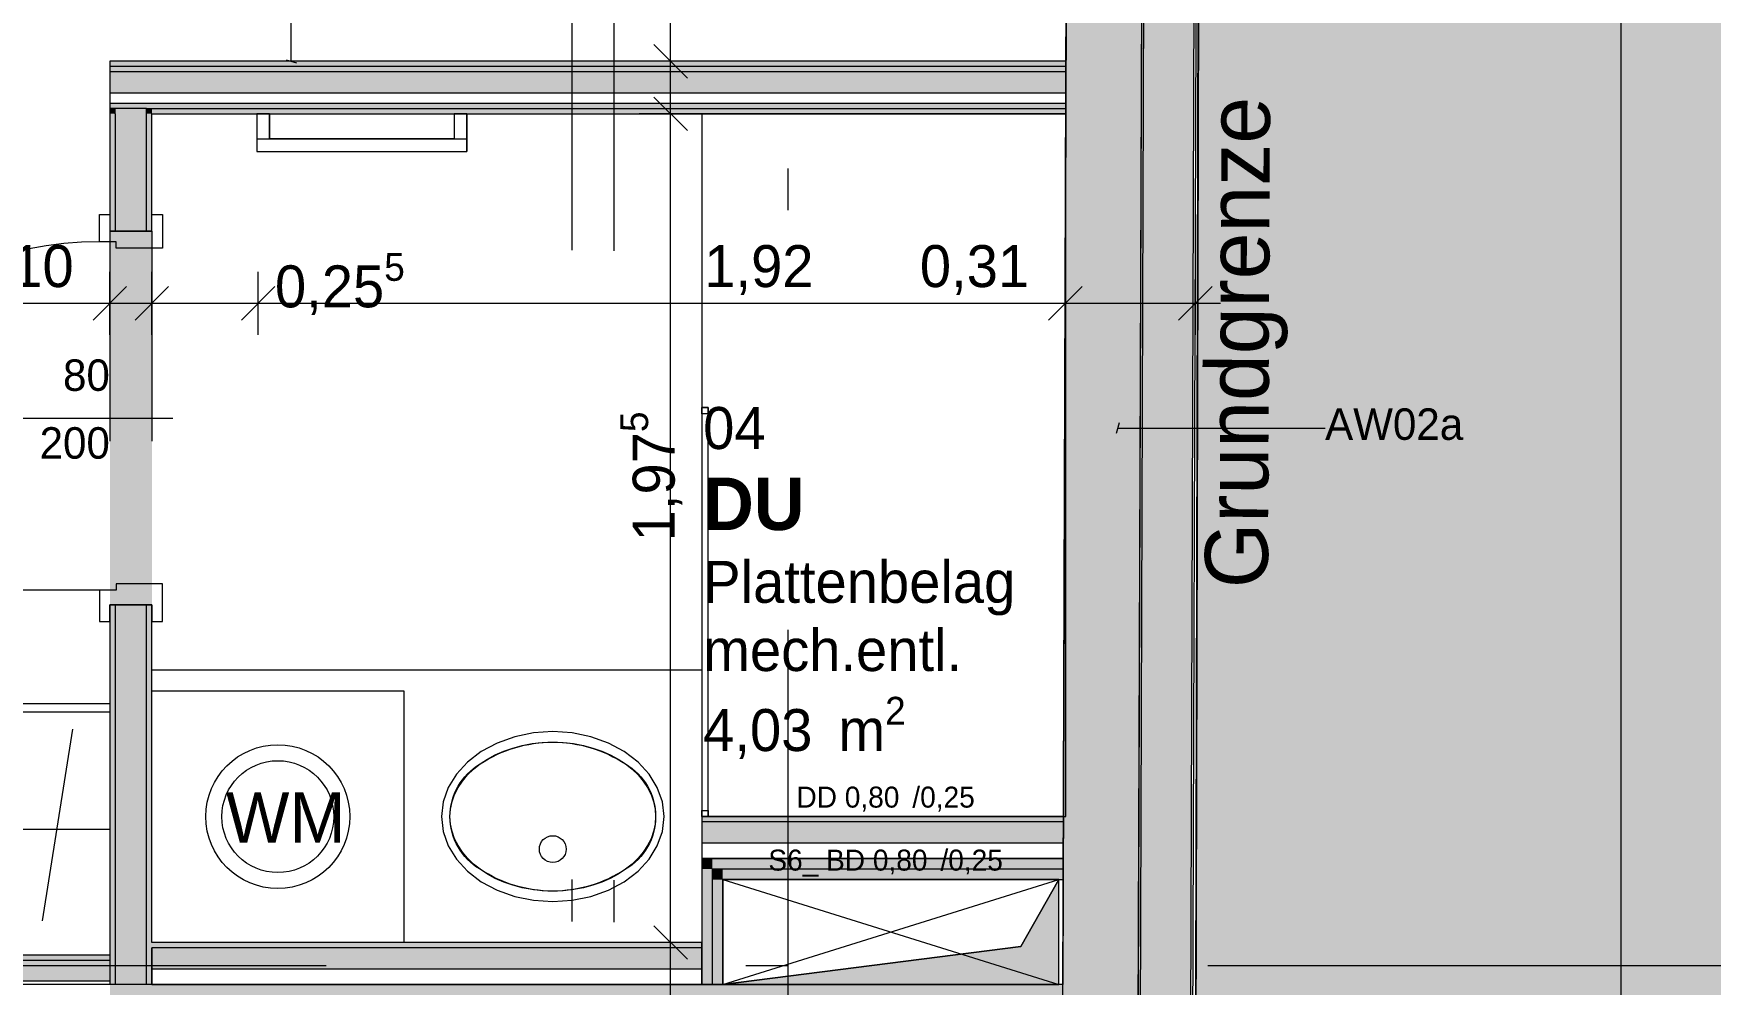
# Model space of a CAD drawing. Header units: metres. Extents: x -3 to 205, y -18 to 45.
# Drawn here: x 16.203 to 20.197, y -6.045 to -3.779 of the extents above; entities that cross this region are included whole.
import ezdxf

# ---------------------------------------------------------------- set-up
doc = ezdxf.new("R2010")
doc.units = ezdxf.units.M
doc.header["$MEASUREMENT"] = 0
for name, pattern in [('Achse', [0.004, 0.002, -0.001, 0, -0.001]), ('Punkt 1_1', [0.075, 0.025, -0.05]), ('Schnittlinie', [0.006, 0.003, -0.0015, 0, -0.0015]), ('Strichlinie eng', [0.002, 0.0015, -0.0005]), ('Untersicht', [0.001, 0.0005, -0.0005])]:
    doc.linetypes.add(name, pattern=pattern)
for name, color, linetype in [('1._1.Stock PP STG1_3_000 Achsraster', 7, 'Continuous'), ('1._1.Stock PP STG1_3_110 Wand Aussen', 7, 'Continuous'), ('1._1.Stock PP STG1_3_120 Wand Innen tragend', 7, 'Continuous'), ('1._1.Stock PP STG1_3_130 Wand Innen', 7, 'Continuous'), ('1._1.Stock PP STG1_3_170 Schachtwände', 7, 'Continuous'), ('1._1.Stock PP STG1_3_210 Decke', 7, 'Continuous'), ('1._1.Stock PP STG1_3_220 Bodenaufbau', 7, 'Continuous'), ('1._1.Stock PP STG1_3_270 Deckendurchbruchsymbol', 7, 'Continuous'), ('1._1.Stock PP STG1_3_510 Möblierung', 7, 'Continuous'), ('1._1.Stock PP STG1_3_540 Sanitäreinrichtung', 7, 'Continuous'), ('1._1.Stock PP STG1_3_725 Nachbarbebauung', 7, 'Continuous'), ('1._1.Stock PP STG1_3_810 Raum', 7, 'Continuous'), ('1._1.Stock PP STG1_3_815 Raumbegrenzung', 7, 'Continuous'), ('1._1.Stock PP STG1_3_844 Umriss 2D', 7, 'Continuous'), ('1._1.Stock PP STG1_3_851 Marker Schnitt', 7, 'Continuous'), ('1._1.Stock PP STG1_3_915 Allgemein Beschriftung.x', 7, 'Continuous'), ('1._1.Stock PP STG1_3_950 Polierplan Bemaßung', 7, 'Continuous'), ('1._1.Stock PP STG1_3_Neubau_840 Baulinien', 7, 'Continuous')]:
    doc.layers.add(name, color=color, linetype=linetype)
doc.styles.add('ERSTELLTER_STIL_2', font='')
doc.styles.add('ERSTELLTER_STIL_6', font='')
doc.styles.add('ERSTELLTER_STIL_8', font='')
doc.styles.get('ERSTELLTER_STIL_2').set_extended_font_data('Eurostile')
doc.styles.get('ERSTELLTER_STIL_6').set_extended_font_data('Eurostile', bold=True)
doc.styles.get('ERSTELLTER_STIL_8').set_extended_font_data('Muli')
doc.linetypes.add('Grenze Bundesland', pattern='A,0,[2,415_260415_PP_VA_1_4 1 St1.Shx,S=1.5873e-05,R=0,X=0,Y=0],-0.003,0', length=0.003)
doc.linetypes.add('Grenze Grundstück', pattern='A,0,[1,415_260415_PP_VA_1_4 1 St1.Shx,S=0.00031746,R=0,X=0,Y=0],-0.04,0', length=0.04)

msp = doc.modelspace()

# ---------------------------------------------------------------- hatches: boundary and pattern name
at = {"layer": '1._1.Stock PP STG1_3_110 Wand Aussen', "linetype": 'Continuous', "lineweight": 13, "true_color": 0x3f7f02}
msp.add_hatch(color=76, dxfattribs=at).paths.add_polyline_path([(18.8061, -14.69), (18.8457, -2.7996), (18.6657, -2.799), (18.6261, -14.69)])
at = {"layer": '1._1.Stock PP STG1_3_110 Wand Aussen', "linetype": 'Continuous', "lineweight": 0, "true_color": 0x373737}
msp.add_hatch(color=250, dxfattribs=at).paths.add_polyline_path([(18.8105, -14.87), (18.8507, -2.7996), (18.8457, -2.7996), (18.8055, -14.87)])
at = {"layer": '1._1.Stock PP STG1_3_110 Wand Aussen', "linetype": 'Continuous', "lineweight": 13, "true_color": 0xff6400}
msp.add_hatch(color=30, dxfattribs=at).paths.add_polyline_path([(18.9298, -15.0639), (18.9707, -2.8), (18.8507, -2.7996), (18.8103, -14.9168)])
at = {"layer": '1._1.Stock PP STG1_3_120 Wand Innen tragend', "linetype": 'Continuous', "lineweight": 13, "true_color": 0xfb02fe}
msp.add_hatch(color=6, dxfattribs=at).paths.add_polyline_path([(13.3225, -5.9875), (16.385, -5.9875), (16.385, -5.975), (13.3225, -5.975)])
at = {"layer": '1._1.Stock PP STG1_3_120 Wand Innen tragend', "linetype": 'Continuous', "lineweight": 13, "true_color": 0xffaa00}
msp.add_hatch(color=40, dxfattribs=at).paths.add_polyline_path([(16.385, -5.9875), (13.3225, -5.9875), (13.3225, -6.0375), (16.385, -6.0375)])
at = {"layer": '1._1.Stock PP STG1_3_120 Wand Innen tragend', "linetype": 'Continuous', "lineweight": 13, "true_color": 0x3f7f02}
msp.add_hatch(color=76, dxfattribs=at).paths.add_polyline_path([(16.385, -6.225), (18.6543, -6.225), (18.6549, -6.045), (16.385, -6.045)])
at = {"layer": '1._1.Stock PP STG1_3_130 Wand Innen', "linetype": 'Continuous', "lineweight": 13, "true_color": 0xfb02fe}
for points in [[(18.6622, -3.845), (16.385, -3.845), (16.385, -3.8575), (18.6622, -3.8575)], [(18.6622, -3.8575), (16.385, -3.8575), (16.385, -3.87), (18.6621, -3.87)], [(16.385, -3.9575), (18.6618, -3.9575), (18.6619, -3.945), (16.385, -3.945)], [(16.385, -3.97), (16.3975, -3.97), (16.3975, -3.9575), (16.385, -3.9575)], [(16.385, -3.97), (16.385, -4.25), (16.3975, -4.25), (16.3975, -3.97)], [(16.4725, -3.97), (16.485, -3.97), (16.485, -3.9575), (16.4725, -3.9575)], [(16.4725, -3.97), (16.4725, -4.25), (16.485, -4.25), (16.485, -3.97)], [(16.485, -3.97), (18.6618, -3.97), (18.6618, -3.9575), (16.485, -3.9575)], [(16.385, -6.045), (16.3975, -6.045), (16.3975, -5.14), (16.385, -5.14)], [(16.4725, -5.14), (16.4725, -6.045), (16.485, -6.045), (16.485, -5.14)], [(18.6562, -5.645), (17.795, -5.645), (17.795, -5.6575), (18.6562, -5.6575)], [(17.795, -5.945), (16.485, -5.945), (16.485, -5.9575), (17.795, -5.9575)]]:
    msp.add_hatch(color=6, dxfattribs=at).paths.add_polyline_path(points)
at = {"layer": '1._1.Stock PP STG1_3_130 Wand Innen', "linetype": 'Continuous', "lineweight": 13, "true_color": 0xffaa00}
for points in [[(18.6621, -3.87), (16.385, -3.87), (16.385, -3.92), (18.662, -3.92)], [(16.3975, -3.97), (16.4725, -3.97), (16.4725, -3.9575), (16.3975, -3.9575)], [(16.3975, -3.97), (16.3975, -4.25), (16.4725, -4.25), (16.4725, -3.97)], [(16.4725, -5.14), (16.3975, -5.14), (16.3975, -6.045), (16.4725, -6.045)], [(18.6562, -5.6575), (17.795, -5.6575), (17.795, -5.7075), (18.656, -5.7075)], [(17.795, -5.9575), (16.485, -5.9575), (16.485, -6.0075), (17.795, -6.0075)]]:
    msp.add_hatch(color=40, dxfattribs=at).paths.add_polyline_path(points)
at = {"layer": '1._1.Stock PP STG1_3_130 Wand Innen', "linetype": 'Continuous', "lineweight": 0, "true_color": 0xffffff}
msp.add_hatch(color=7, dxfattribs=at).paths.add_polyline_path([(16.485, -5.14), (16.485, -4.25), (16.385, -4.25), (16.385, -5.14)])
at = {"layer": '1._1.Stock PP STG1_3_170 Schachtwände', "linetype": 'Continuous', "lineweight": 13, "true_color": 0xfb02fe}
for points in [[(17.795, -5.77), (17.82, -5.77), (17.795, -5.745)], [(17.82, -5.745), (17.795, -5.745), (17.82, -5.77)], [(17.82, -5.77), (18.6558, -5.77), (18.6559, -5.745), (17.82, -5.745)], [(17.795, -6.045), (17.82, -6.045), (17.82, -5.77), (17.795, -5.77)], [(17.845, -5.795), (17.82, -5.77), (17.82, -5.795)], [(17.845, -5.77), (17.82, -5.77), (17.845, -5.795)], [(17.845, -5.795), (18.6557, -5.795), (18.6558, -5.77), (17.845, -5.77)], [(17.82, -5.795), (17.82, -6.045), (17.845, -6.045), (17.845, -5.795)]]:
    msp.add_hatch(color=6, dxfattribs=at).paths.add_polyline_path(points)
at = {"layer": '1._1.Stock PP STG1_3_270 Deckendurchbruchsymbol', "linetype": 'Continuous', "lineweight": 0}
msp.add_hatch(color=8, dxfattribs=at).paths.add_polyline_path([(17.845, -6.045), (18.645, -6.045), (18.645, -5.795), (18.5546, -5.9546)])
at = {"layer": '1._1.Stock PP STG1_3_725 Nachbarbebauung', "linetype": 'Continuous', "lineweight": 0, "true_color": 0x1f1f1f}
msp.add_hatch(color=250, dxfattribs=at).paths.add_polyline_path([(18.9876, -0.0005), (18.958, -11.4452), (23.9775, -11.4875), (23.9775, -0.0046)])

# ---------------------------------------------------------------- linework, layer by layer
at = {"layer": '1._1.Stock PP STG1_3_000 Achsraster', "color": 5, "linetype": 'Achse', "lineweight": 0, "ltscale": 1000}
for p, q in [((18, 3), (18, -18)), ((-1.5, -6), (21, -6))]:
    msp.add_line(p, q, dxfattribs=at)
at = {"layer": '1._1.Stock PP STG1_3_110 Wand Aussen', "color": 7, "linetype": 'Continuous', "lineweight": 18, "ltscale": 1000}
msp.add_line((18.8061, -14.69), (18.8457, -2.7996), dxfattribs=at)
at = {"layer": '1._1.Stock PP STG1_3_110 Wand Aussen', "color": 7, "linetype": 'Continuous', "lineweight": 13, "ltscale": 1000}
for p, q in [((18.8105, -14.87), (18.8507, -2.7996)), ((18.9298, -15.0639), (18.9707, -2.8))]:
    msp.add_line(p, q, dxfattribs=at)
at = {"layer": '1._1.Stock PP STG1_3_110 Wand Aussen', "color": 7, "linetype": 'Continuous', "lineweight": 18, "ltscale": 1000, "flags": 128}
msp.add_lwpolyline([(18.6657, -2.799), (18.6549, -6.045)], dxfattribs=at)
at = {"layer": '1._1.Stock PP STG1_3_110 Wand Aussen', "color": 7, "linetype": 'Continuous', "lineweight": 13, "ltscale": 1000, "flags": 128}
msp.add_lwpolyline([(18.9348, -15.07), (18.9757, -2.8)], dxfattribs=at)
at = {"layer": '1._1.Stock PP STG1_3_120 Wand Innen tragend', "color": 7, "linetype": 'Continuous', "lineweight": 13, "ltscale": 1000}
for p, q in [((16.385, -5.9875), (13.3225, -5.9875)), ((16.385, -6.0375), (13.3225, -6.0375))]:
    msp.add_line(p, q, dxfattribs=at)
at = {"layer": '1._1.Stock PP STG1_3_120 Wand Innen tragend', "color": 7, "linetype": 'Continuous', "lineweight": 18, "ltscale": 1000}
msp.add_line((16.385, -6.045), (13.3225, -6.045), dxfattribs=at)
at = {"layer": '1._1.Stock PP STG1_3_120 Wand Innen tragend', "color": 7, "linetype": 'Continuous', "lineweight": 13, "ltscale": 1000, "flags": 128}
for points in [[(16.385, -5.975), (14.11, -5.975)], [(16.385, -5.975), (16.385, -5.9875)], [(16.385, -5.9875), (16.385, -6.0375)], [(16.385, -6.0375), (16.385, -6.045)]]:
    msp.add_lwpolyline(points, dxfattribs=at)
at = {"layer": '1._1.Stock PP STG1_3_120 Wand Innen tragend', "color": 7, "linetype": 'Continuous', "lineweight": 18, "ltscale": 1000, "flags": 128}
msp.add_lwpolyline([(18.6549, -6.045), (16.385, -6.045)], dxfattribs=at)
at = {"layer": '1._1.Stock PP STG1_3_130 Wand Innen', "color": 7, "linetype": 'Continuous', "lineweight": 18, "ltscale": 1000}
for p, q in [((18.6622, -3.8575), (16.385, -3.8575)), ((18.6621, -3.87), (16.385, -3.87)), ((16.385, -3.92), (18.662, -3.92)), ((16.385, -3.945), (18.6619, -3.945)), ((16.3975, -3.9575), (16.385, -3.9575)), ((16.3975, -3.9575), (16.385, -3.9575)), ((16.4725, -3.9575), (16.3975, -3.9575)), ((16.3975, -3.97), (16.3975, -3.9575)), ((16.4725, -3.9575), (16.3975, -3.9575)), ((16.3975, -3.97), (16.3975, -4.25)), ((16.4725, -3.97), (16.4725, -3.9575)), ((16.4725, -3.9575), (18.6618, -3.9575)), ((16.4725, -4.25), (16.4725, -3.97)), ((16.3975, -4.25), (16.385, -4.25)), ((16.3975, -4.25), (16.385, -4.25)), ((16.3975, -4.25), (16.385, -4.25)), ((16.4725, -4.25), (16.3975, -4.25)), ((16.4725, -4.25), (16.3975, -4.25)), ((16.4725, -4.25), (16.3975, -4.25)), ((16.485, -4.25), (16.4725, -4.25)), ((16.485, -4.25), (16.4725, -4.25)), ((16.485, -4.25), (16.4725, -4.25)), ((16.3975, -5.14), (16.385, -5.14)), ((16.3975, -5.14), (16.385, -5.14)), ((16.3975, -5.14), (16.385, -5.14)), ((16.3975, -5.14), (16.3975, -6.045)), ((16.4725, -5.14), (16.3975, -5.14)), ((16.4725, -5.14), (16.3975, -5.14)), ((16.4725, -5.14), (16.3975, -5.14)), ((16.4725, -6.045), (16.4725, -5.14)), ((16.485, -5.14), (16.4725, -5.14)), ((16.485, -5.14), (16.4725, -5.14)), ((16.485, -5.14), (16.4725, -5.14)), ((18.6562, -5.6575), (17.795, -5.6575)), ((17.795, -5.7075), (18.656, -5.7075)), ((17.795, -5.9575), (16.485, -5.9575)), ((16.485, -6.0075), (17.795, -6.0075))]:
    msp.add_line(p, q, dxfattribs=at)
at = {"layer": '1._1.Stock PP STG1_3_130 Wand Innen', "color": 7, "linetype": 'Continuous', "lineweight": 13, "ltscale": 1000}
for p, q in [((16.36, -4.275), (16.36, -4.21)), ((16.36, -4.21), (16.385, -4.21)), ((16.385, -4.21), (16.385, -4.25)), ((16.485, -4.25), (16.485, -4.21)), ((16.485, -4.21), (16.51, -4.21)), ((16.51, -4.21), (16.51, -4.29)), ((16.385, -4.25), (16.485, -4.25)), ((16.4, -4.275), (16.36, -4.275)), ((16.4, -4.29), (16.4, -4.275)), ((16.51, -4.29), (16.4, -4.29)), ((16.135, -4.695), (16.535, -4.695)), ((16.36, -5.105), (15.53, -5.105)), ((16.4, -5.105), (16.36, -5.105)), ((16.36, -5.105), (16.36, -5.18)), ((16.51, -5.09), (16.4, -5.09)), ((16.4, -5.09), (16.4, -5.105)), ((16.51, -5.18), (16.51, -5.09)), ((16.385, -5.18), (16.385, -5.14)), ((16.385, -5.14), (16.485, -5.14)), ((16.485, -5.14), (16.485, -5.18)), ((16.36, -5.18), (16.385, -5.18)), ((16.485, -5.18), (16.51, -5.18))]:
    msp.add_line(p, q, dxfattribs=at)
at = {"layer": '1._1.Stock PP STG1_3_130 Wand Innen', "color": 8, "linetype": 'Untersicht', "lineweight": 13, "ltscale": 1000}
for p, q in [((16.385, -4.25), (16.385, -5.14)), ((16.485, -4.25), (16.485, -5.14))]:
    msp.add_line(p, q, dxfattribs=at)
at = {"layer": '1._1.Stock PP STG1_3_130 Wand Innen', "color": 7, "linetype": 'Continuous', "lineweight": 18, "ltscale": 1000, "flags": 128}
for points in [[(18.6622, -3.845), (16.385, -3.845)], [(16.385, -3.845), (16.385, -3.97)], [(18.6618, -3.97), (18.6622, -3.845)], [(16.385, -3.97), (16.385, -4.25)], [(16.485, -4.25), (16.485, -3.97)], [(16.485, -3.97), (18.6618, -3.97)], [(16.385, -5.14), (16.385, -6.045)], [(16.485, -5.945), (16.485, -5.14)], [(18.6562, -5.645), (17.795, -5.645)], [(17.795, -5.645), (17.795, -5.745)], [(18.6559, -5.745), (18.6562, -5.645)], [(17.795, -5.745), (18.6559, -5.745)], [(17.795, -5.945), (16.485, -5.945)], [(17.795, -6.045), (17.795, -5.945)], [(16.485, -6.045), (16.485, -5.9575)], [(16.485, -5.9575), (16.485, -6.045)], [(16.3975, -6.045), (16.385, -6.045)], [(16.4725, -6.045), (16.3975, -6.045)], [(16.485, -6.045), (16.4725, -6.045)], [(16.485, -6.045), (17.795, -6.045)]]:
    msp.add_lwpolyline(points, dxfattribs=at)
at = {"layer": '1._1.Stock PP STG1_3_130 Wand Innen', "color": 7, "linetype": 'Continuous', "lineweight": 13, "ltscale": 1000}
msp.add_arc((16.36, -5.105), 0.83, 90, 180, dxfattribs=at)
at = {"layer": '1._1.Stock PP STG1_3_170 Schachtwände', "color": 7, "linetype": 'Continuous', "lineweight": 18, "ltscale": 1000}
for p, q in [((17.845, -5.77), (17.82, -5.77)), ((17.82, -5.77), (17.82, -5.795)), ((18.6558, -5.77), (17.845, -5.77)), ((17.82, -5.795), (17.82, -6.045))]:
    msp.add_line(p, q, dxfattribs=at)
at = {"layer": '1._1.Stock PP STG1_3_170 Schachtwände', "color": 7, "linetype": 'Continuous', "lineweight": 18, "ltscale": 1000, "flags": 128}
for points in [[(17.795, -5.745), (17.795, -5.77)], [(18.6559, -5.745), (17.795, -5.745)], [(18.6559, -5.745), (18.6558, -5.77)], [(17.795, -5.77), (17.795, -6.045)], [(18.6558, -5.77), (18.6557, -5.795)], [(17.845, -5.795), (18.6557, -5.795)], [(17.845, -6.045), (17.845, -5.795)], [(17.795, -6.045), (17.82, -6.045)], [(17.82, -6.045), (17.845, -6.045)]]:
    msp.add_lwpolyline(points, dxfattribs=at)
at = {"layer": '1._1.Stock PP STG1_3_210 Decke', "color": 7, "linetype": 'Continuous', "lineweight": 13, "ltscale": 1000, "true_color": 0xf4f4f4, "flags": 128}
msp.add_lwpolyline([(0.1305, -0.13), (0.1845, -14.87), (5.505, -14.87), (5.505, -15.84), (13.475, -15.84), (13.475, -14.87), (18.8055, -14.87), (18.8546, -0.13), (15.89, -0.13)], dxfattribs=at)
msp.add_lwpolyline([(0.1305, -0.13), (0.1845, -14.87), (5.505, -14.87), (5.505, -15.84), (13.475, -15.84), (13.475, -14.87), (18.8055, -14.87), (18.8546, -0.13), (15.89, -0.13)], dxfattribs=at)
msp.add_lwpolyline([(0.1305, -0.13), (0.1845, -14.87), (5.505, -14.87), (5.505, -15.84), (13.475, -15.84), (13.475, -14.87), (18.8055, -14.87), (18.8546, -0.13), (15.89, -0.13)], dxfattribs=at)
at = {"layer": '1._1.Stock PP STG1_3_220 Bodenaufbau', "color": 7, "linetype": 'Continuous', "lineweight": 13, "ltscale": 1000, "true_color": 0xf4f4f4, "flags": 128}
msp.add_lwpolyline([(3.445, -0.31), (0.3111, -0.31), (0.3639, -14.69), (5.685, -14.69), (5.685, -15.66), (13.295, -15.66), (13.295, -14.69), (18.6261, -14.69), (18.674, -0.31), (15.505, -0.31), (15.505, -0.71), (12.78, -0.71), (12.78, -0.13), (6.2, -0.13), (6.2, -0.71), (3.445, -0.71)], close=True, dxfattribs=at)
at = {"layer": '1._1.Stock PP STG1_3_270 Deckendurchbruchsymbol', "color": 7, "linetype": 'Strichlinie eng', "lineweight": 13, "ltscale": 1000}
for p, q in [((17.845, -6.045), (18.645, -5.795)), ((17.845, -5.795), (18.645, -6.045))]:
    msp.add_line(p, q, dxfattribs=at)
at = {"layer": '1._1.Stock PP STG1_3_270 Deckendurchbruchsymbol', "color": 7, "linetype": 'Continuous', "lineweight": 13, "ltscale": 1000, "flags": 128}
for points in [[(18.5546, -5.9546), (18.645, -5.795), (17.845, -5.795), (17.845, -6.045)], [(17.845, -6.045), (18.645, -6.045), (18.645, -5.795), (18.5546, -5.9546)]]:
    msp.add_lwpolyline(points, close=True, dxfattribs=at)
at = {"layer": '1._1.Stock PP STG1_3_270 Deckendurchbruchsymbol', "color": 7, "linetype": 'Strichlinie eng', "lineweight": 13, "ltscale": 1000, "flags": 128}
msp.add_lwpolyline([(18.645, -6.045), (18.645, -5.795), (17.845, -5.795), (17.845, -6.045)], close=True, dxfattribs=at)
at = {"layer": '1._1.Stock PP STG1_3_510 Möblierung', "color": 8, "linetype": 'Continuous', "lineweight": 13, "ltscale": 1000, "true_color": 0x7e7f7f}
for p, q in [((14.11, -5.395), (16.385, -5.395)), ((16.2959, -5.4369), (16.2241, -5.8931)), ((14.11, -5.675), (16.385, -5.675))]:
    msp.add_line(p, q, dxfattribs=at)
at = {"layer": '1._1.Stock PP STG1_3_510 Möblierung', "color": 8, "linetype": 'Continuous', "lineweight": 13, "ltscale": 1000, "true_color": 0x7e7f7f, "flags": 128}
msp.add_lwpolyline([(14.11, -5.375), (16.385, -5.375), (16.385, -5.975), (14.11, -5.975)], close=True, dxfattribs=at)
at = {"layer": '1._1.Stock PP STG1_3_540 Sanitäreinrichtung', "color": 7, "linetype": 'Continuous', "lineweight": 0, "ltscale": 1000}
for p, q in [((16.735, -3.97), (16.735, -4.06)), ((16.735, -3.97), (16.765, -3.97)), ((16.765, -3.97), (16.765, -4.03)), ((17.205, -3.97), (17.205, -4.03)), ((17.205, -3.97), (17.235, -3.97)), ((17.235, -3.97), (17.235, -4.06)), ((16.735, -4.03), (17.235, -4.03)), ((16.735, -4.06), (17.235, -4.06))]:
    msp.add_line(p, q, dxfattribs=at)
at = {"layer": '1._1.Stock PP STG1_3_540 Sanitäreinrichtung', "color": 150, "linetype": 'Continuous', "lineweight": 13, "ltscale": 1000, "true_color": 0x0f7ffe}
for p, q in [((17.795, -4.685), (17.795, -4.67)), ((17.795, -4.67), (17.81, -4.67)), ((17.81, -4.67), (17.81, -4.685)), ((17.81, -4.685), (17.795, -4.685)), ((17.795, -5.645), (17.795, -5.63)), ((17.795, -5.63), (17.81, -5.63)), ((17.81, -5.63), (17.81, -5.645)), ((17.81, -5.645), (17.795, -5.645))]:
    msp.add_line(p, q, dxfattribs=at)
at = {"layer": '1._1.Stock PP STG1_3_540 Sanitäreinrichtung', "color": 7, "linetype": 'Continuous', "lineweight": 0, "ltscale": 1000, "flags": 128}
msp.add_lwpolyline([(16.735, -3.97), (16.735, -4.06), (17.235, -4.06), (17.235, -3.97), (17.205, -3.97), (17.205, -4.03), (16.765, -4.03), (16.765, -3.97)], close=True, dxfattribs=at)
at = {"layer": '1._1.Stock PP STG1_3_540 Sanitäreinrichtung', "color": 150, "linetype": 'Continuous', "lineweight": 13, "ltscale": 1000, "true_color": 0x0f7ffe, "flags": 128}
for points in [[(18.6618, -5.645), (18.6618, -3.97), (17.795, -3.97), (17.795, -5.645)], [(17.795, -4.67), (17.795, -4.685), (17.795, -5.63), (17.795, -5.645), (17.81, -5.645), (17.81, -5.63), (17.81, -4.685), (17.81, -4.67)], [(16.485, -5.295), (17.795, -5.295), (17.795, -5.945), (16.485, -5.945)]]:
    msp.add_lwpolyline(points, close=True, dxfattribs=at)
at = {"layer": '1._1.Stock PP STG1_3_540 Sanitäreinrichtung', "color": 150, "linetype": 'Punkt 1_1', "lineweight": 13, "ltscale": 1000, "true_color": 0x0f7ffe, "flags": 128}
msp.add_lwpolyline([(16.485, -5.945), (16.485, -5.345), (17.085, -5.345), (17.085, -5.945)], close=True, dxfattribs=at)
at = {"layer": '1._1.Stock PP STG1_3_540 Sanitäreinrichtung', "color": 150, "linetype": 'Grenze Bundesland', "lineweight": 13, "ltscale": 1000, "true_color": 0x0f7ffe, "flags": 128}
msp.add_lwpolyline([(17.44, -5.8475), (17.486, -5.8444), (17.5306, -5.8353), (17.5725, -5.8204), (17.6103, -5.8001), (17.643, -5.7752), (17.6695, -5.7463), (17.689, -5.7143), (17.701, -5.6802), (17.705, -5.645), (17.701, -5.6098), (17.689, -5.5757), (17.6695, -5.5438), (17.643, -5.5148), (17.6103, -5.4899), (17.5725, -5.4696), (17.5306, -5.4547), (17.486, -5.4456), (17.44, -5.4425), (17.394, -5.4456), (17.3494, -5.4547), (17.3075, -5.4696), (17.2697, -5.4899), (17.237, -5.5148), (17.2105, -5.5438), (17.191, -5.5757), (17.179, -5.6098), (17.175, -5.645), (17.179, -5.6802), (17.191, -5.7143), (17.2105, -5.7463), (17.237, -5.7752), (17.2697, -5.8001), (17.3075, -5.8204), (17.3494, -5.8353), (17.394, -5.8444)], close=True, dxfattribs=at)
at = {"layer": '1._1.Stock PP STG1_3_540 Sanitäreinrichtung', "color": 150, "linetype": 'Continuous', "lineweight": 13, "ltscale": 1000, "true_color": 0x0f7ffe, "flags": 128}
msp.add_lwpolyline([(17.44, -5.8225, -0.146813), (17.2668, -5.7705, -0.265687), (17.195, -5.645, -0.265687), (17.2668, -5.5195, -0.146813), (17.44, -5.4675, -0.146813), (17.6132, -5.5195, -0.265687), (17.685, -5.645, -0.265687), (17.6132, -5.7705, -0.146813)], format="xyb", close=True, dxfattribs=at)
at = {"layer": '1._1.Stock PP STG1_3_540 Sanitäreinrichtung', "color": 150, "linetype": 'Punkt 1_1', "lineweight": 13, "ltscale": 1000, "true_color": 0x0f7ffe}
for radius in [0.1714, 0.1333]:
    msp.add_circle((16.785, -5.645), radius, dxfattribs=at)
at = {"layer": '1._1.Stock PP STG1_3_540 Sanitäreinrichtung', "color": 150, "linetype": 'Continuous', "lineweight": 13, "ltscale": 1000, "true_color": 0x0f7ffe}
msp.add_circle((17.44, -5.7225), 0.032, dxfattribs=at)
msp.add_ellipse((17.44, -5.645), major_axis=(0.245, 0), ratio=0.72449, dxfattribs=at)
at = {"layer": '1._1.Stock PP STG1_3_725 Nachbarbebauung', "color": 8, "linetype": 'Continuous', "lineweight": 13, "ltscale": 1000, "flags": 128}
msp.add_lwpolyline([(23.9775, -0.0046), (18.9876, -0.0005), (18.958, -11.4452), (23.9775, -11.4875)], dxfattribs=at)
at = {"layer": '1._1.Stock PP STG1_3_815 Raumbegrenzung', "color": 8, "linetype": 'Untersicht', "lineweight": 13, "ltscale": 1000, "flags": 128}
msp.add_lwpolyline([(15.505, -3.97), (16.385, -3.97)], dxfattribs=at)
at = {"layer": '1._1.Stock PP STG1_3_851 Marker Schnitt', "color": 7, "linetype": 'Schnittlinie', "lineweight": 13, "ltscale": 1000}
for p, q in [((17.4851, 4.805), (17.4851, -18)), ((17.5851, 4.8037), (17.5851, -18))]:
    msp.add_line(p, q, dxfattribs=at)
at = {"layer": '1._1.Stock PP STG1_3_915 Allgemein Beschriftung.x', "color": 7, "linetype": 'Continuous', "lineweight": 13, "ltscale": 1000}
for p, q in [((16.8171, -3.845), (16.8171, -3.521)), ((16.8046, -3.8417), (16.8296, -3.8483)), ((18.789, -4.7069), (18.7823, -4.7319)), ((18.7857, -4.7194), (19.0866, -4.7194)), ((19.0866, -4.7194), (19.2796, -4.7194))]:
    msp.add_line(p, q, dxfattribs=at)
at = {"layer": '1._1.Stock PP STG1_3_950 Polierplan Bemaßung', "color": 1, "linetype": 'Continuous', "lineweight": 13, "ltscale": 1000, "true_color": 0xfb0106}
msp.add_line((19.985, -15), (19.985, 0), dxfattribs=at)
at = {"layer": '1._1.Stock PP STG1_3_950 Polierplan Bemaßung', "color": 6, "linetype": 'Continuous', "lineweight": 13, "ltscale": 1000, "true_color": 0xfb02fe}
for p, q in [((17.7206, -3.845), (17.7206, -0.31)), ((17.6806, -3.805), (17.7606, -3.885)), ((17.7956, -3.845), (17.6456, -3.845)), ((17.7206, -3.97), (17.7206, -3.845)), ((17.6806, -3.93), (17.7606, -4.01)), ((17.7956, -3.97), (17.6456, -3.97)), ((17.7206, -5.945), (17.7206, -3.97)), ((16.385, -4.4966), (16.385, -4.3466)), ((16.485, -4.4966), (16.485, -4.3466)), ((16.7382, -4.4966), (16.7382, -4.3466)), ((18.6607, -4.4966), (18.6607, -4.3466)), ((18.9706, -4.4966), (18.9706, -4.3466)), ((16.425, -4.3816), (16.345, -4.4616)), ((16.525, -4.3816), (16.445, -4.4616)), ((16.7782, -4.3816), (16.6982, -4.4616)), ((18.7007, -4.3816), (18.6207, -4.4616)), ((18.9306, -4.4616), (19.0106, -4.3816)), ((13.185, -4.4216), (16.385, -4.4216)), ((16.385, -4.4216), (16.485, -4.4216)), ((16.485, -4.4216), (16.7382, -4.4216)), ((16.7382, -4.4216), (18.6607, -4.4216)), ((18.6607, -4.4216), (18.9706, -4.4216)), ((18.9706, -4.4216), (19.0306, -4.4216)), ((17.6806, -5.905), (17.7606, -5.985)), ((17.7956, -5.945), (17.6456, -5.945)), ((17.7206, -7.225), (17.7206, -5.945))]:
    msp.add_line(p, q, dxfattribs=at)
at = {"layer": '1._1.Stock PP STG1_3_Neubau_840 Baulinien', "color": 76, "linetype": 'Grenze Grundstück', "lineweight": 13, "ltscale": 1000, "true_color": 0x3f7f02, "flags": 128}
msp.add_lwpolyline([(0.0591, -18), (0.0564, -12.2031), (0, -0.0002), (18.985, -0.0012), (18.958, -11.4452), (18.914, -18)], dxfattribs=at)

# ---------------------------------------------------------------- texts
at = {"layer": '1._1.Stock PP STG1_3_130 Wand Innen', "color": 7, "linetype": 'Continuous', "lineweight": 13, "char_height": 0.075, "attachment_point": 9, "style": 'ERSTELLTER_STIL_2'}
for s, insert in [('\\A1;{\\pqr;\\pt0;\\fEurostile|b0|i0|c0|p0;\\W1.000000;80}', (16.385, -4.6314)), ('\\A1;{\\pqr;\\pt0;\\fEurostile|b0|i0|c0|p0;\\W1.000000;200}', (16.385, -4.793))]:
    msp.add_mtext(s, dxfattribs=dict(at, insert=insert))
at = {"layer": '1._1.Stock PP STG1_3_270 Deckendurchbruchsymbol', "color": 1, "linetype": 'Continuous', "lineweight": 0, "char_height": 0.05, "attachment_point": 8, "style": 'ERSTELLTER_STIL_2'}
for s, insert in [('\\A1;{\\pqc;\\pt0;\\fEurostile|b0|i0|c0|p0;\\W1.000000;DD 0,80\\fEurostile|b0|i0|c0|p0;\\W1.000000;\\A1{\\H.66x;\\S^  ;}\\fEurostile|b0|i0|c0|p0;\\W1.000000; /0,25\\fEurostile|b0|i0|c0|p0;\\W1.000000;\\A1{\\H.66x;\\S^  ;}\\fEurostile|b0|i0|c0|p0;\\W1.000000;\\fEurostile|b0|i0|c0|p0;\\W1.000000;\\A1{\\H.66x;\\S^  ;}}', (18.245, -5.6381)), ('\\A1;{\\pqc;\\pt0;\\fEurostile|b0|i0|c0|p0;\\W1.000000;S6_ BD 0,80\\fEurostile|b0|i0|c0|p0;\\W1.000000;\\A1{\\H.66x;\\S^  ;}\\fEurostile|b0|i0|c0|p0;\\W1.000000; /0,25\\fEurostile|b0|i0|c0|p0;\\W1.000000;\\A1{\\H.66x;\\S^  ;}\\fEurostile|b0|i0|c0|p0;\\W1.000000;\\fEurostile|b0|i0|c0|p0;\\W1.000000;\\A1{\\H.66x;\\S^  ;}}', (18.245, -5.7882))]:
    msp.add_mtext(s, dxfattribs=dict(at, insert=insert))
at = {"layer": '1._1.Stock PP STG1_3_540 Sanitäreinrichtung', "color": 150, "linetype": 'Continuous', "lineweight": 13, "true_color": 0x0f7ffe, "insert": (16.9464, -5.6467), "char_height": 0.12, "attachment_point": 6, "style": 'ERSTELLTER_STIL_8'}
msp.add_mtext('\\A1;{\\pqr;\\fMuli|b0|i0|c0|p0;\\W1.000000;WM}', dxfattribs=at)
at = {"layer": '1._1.Stock PP STG1_3_810 Raum', "color": 7, "linetype": 'Continuous', "lineweight": 13, "attachment_point": 1}
for s, insert, char_height, style in [('\\A1;{\\pql;\\pt0;\\fEurostile|b0|i0|c0|p0;\\W1.000000;04}', (17.7982, -4.6689), 0.1, 'ERSTELLTER_STIL_2'), ('\\A1;{\\pql;\\pt0;\\fEurostile|b1|i0|c0|p0;\\W1.000000;DU}', (17.7982, -4.837), 0.125, 'ERSTELLTER_STIL_6'), ('\\A1;{\\pql;\\pt0;\\fEurostile|b0|i0|c0|p0;\\W1.000000;Plattenbelag}', (17.7982, -5.0355), 0.1, 'ERSTELLTER_STIL_2'), ('\\A1;{\\pql;\\pt0;\\fEurostile|b0|i0|c0|p0;\\W1.000000;mech.entl.}', (17.7982, -5.198), 0.1, 'ERSTELLTER_STIL_2'), ('\\A1;{\\pql;\\pt0,0.05;\\fEurostile|b0|i0|c0|p0;\\W1.000000;4,03\\fEurostile|b0|i0|c0|p0;\\W1.000000;\\A1{\\H.66x;\\S^  ;}\\fEurostile|b0|i0|c0|p0;\\W1.000000; m\\fEurostile|b0|i0|c0|p0;\\W1.000000;\\A1{\\H.66x;\\S2^  ;}}', (17.7982, -5.3595), 0.1, 'ERSTELLTER_STIL_2')]:
    msp.add_mtext(s, dxfattribs=dict(at, insert=insert, char_height=char_height, style=style))
at = {"layer": '1._1.Stock PP STG1_3_844 Umriss 2D', "color": 76, "linetype": 'Continuous', "lineweight": 13, "true_color": 0x3f7f02, "insert": (19.0934, -4.5151), "char_height": 0.15, "attachment_point": 5, "rotation": 89.7458, "style": 'ERSTELLTER_STIL_2'}
msp.add_mtext('\\A1;{\\pqc;\\fEurostile|b0|i0|c0|p0;\\W1.000000;Grundgrenze}', dxfattribs=at)
at = {"layer": '1._1.Stock PP STG1_3_915 Allgemein Beschriftung.x', "color": 7, "linetype": 'Continuous', "lineweight": 13, "insert": (19.2796, -4.7101), "char_height": 0.075, "attachment_point": 4, "style": 'ERSTELLTER_STIL_2'}
msp.add_mtext('\\A1;{\\pql;\\fEurostile|b0|i0|c0|p0;\\W1.000000;AW02a}', dxfattribs=at)
at = {"layer": '1._1.Stock PP STG1_3_950 Polierplan Bemaßung', "color": 6, "linetype": 'Continuous', "lineweight": 13, "true_color": 0xfb02fe, "char_height": 0.1, "width": 0.306373, "attachment_point": 7, "style": 'ERSTELLTER_STIL_2'}
for s, insert in [('\\A1;{\\pql;\\fEurostile|b0|i0|c0|p0;\\W1.000000;0,10}', (16.0386, -4.4016)), ('\\A1;{\\pql;\\fEurostile|b0|i0|c0|p0;\\W1.000000;1,92}', (17.8008, -4.4016)), ('\\A1;{\\pql;\\fEurostile|b0|i0|c0|p0;\\W1.000000;0,31}', (18.3143, -4.4016))]:
    msp.add_mtext(s, dxfattribs=dict(at, insert=insert))
at = {"layer": '1._1.Stock PP STG1_3_950 Polierplan Bemaßung', "color": 6, "linetype": 'Continuous', "lineweight": 13, "true_color": 0xfb02fe, "insert": (16.7782, -4.4605), "char_height": 0.1, "attachment_point": 7, "style": 'ERSTELLTER_STIL_2'}
msp.add_mtext('\\A1;{\\pql;\\fEurostile|b0|i0|c0|p0;\\W1.000000;0,25\\fEurostile|b0|i0|c0|p0;\\W1.000000;\\A1{\\H.66x;\\S5^  ;}}', dxfattribs=at)
at = {"layer": '1._1.Stock PP STG1_3_950 Polierplan Bemaßung', "color": 6, "linetype": 'Continuous', "lineweight": 13, "true_color": 0xfb02fe, "insert": (17.7595, -4.9889), "char_height": 0.1, "attachment_point": 7, "rotation": 90, "style": 'ERSTELLTER_STIL_2'}
msp.add_mtext('\\A1;{\\pql;\\fEurostile|b0|i0|c0|p0;\\W1.000000;1,97\\fEurostile|b0|i0|c0|p0;\\W1.000000;\\A1{\\H.66x;\\S5^  ;}}', dxfattribs=at)

doc.saveas('drawing.dxf')
